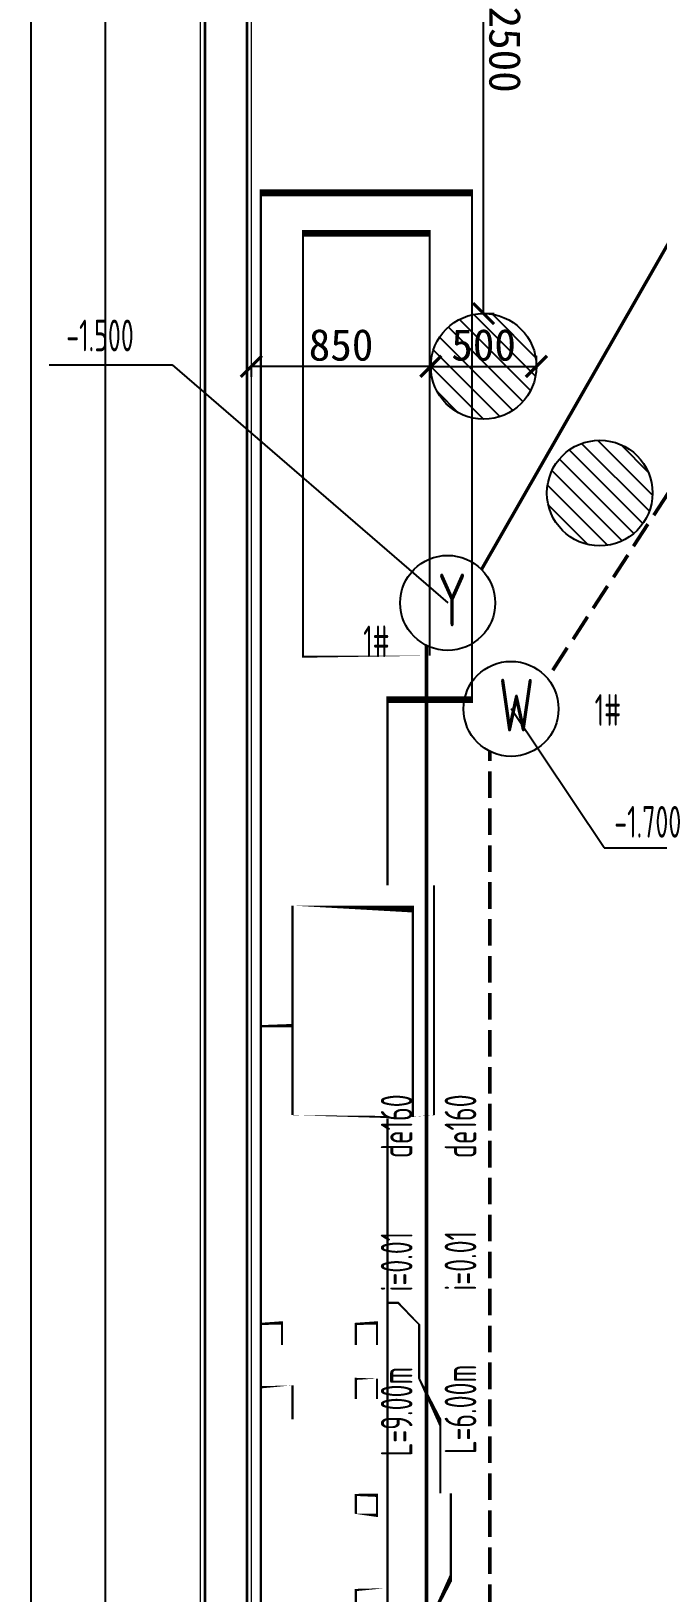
# Model space of a CAD drawing. Header units: inches. Extents: x 143994 to 247866, y 243815 to 272761.
# Drawn here: x 212766 to 215733, y 257098 to 264493 of the extents above; entities that cross this region are included whole.
import ezdxf

# ---------------------------------------------------------------- set-up
doc = ezdxf.new("R2010")
doc.units = ezdxf.units.IN
doc.header["$LTSCALE"] = 1000
doc.header["$MEASUREMENT"] = 0
doc.linetypes.add('DASH', pattern=[0.35, 0.25, -0.1])
doc.layers.get('DEFPOINTS').update_dxf_attribs({"color": 62})
for name, color, linetype in [('00污水标注', 130, 'Continuous'), ('00雨水标注', 3, 'Continuous'), ('体量', 2, 'Continuous')]:
    doc.layers.add(name, color=color, linetype=linetype)
for name, color, linetype, lineweight in [('00污水管', 120, 'DASH', 50), ('00雨水管', 60, 'Continuous', 50), ('A-M-Paint-Sill', 173, 'Continuous', 9), ('A-Wall', 254, 'Continuous', 35)]:
    doc.layers.add(name, color=color, linetype=linetype, lineweight=lineweight)
doc.styles.add('ECADI', font='hzs.shx', dxfattribs={"width": 0.7, "bigfont": 'hztxt.shx'})
doc.styles.add('HS2', font='')
doc.styles.get("Standard").update_dxf_attribs({"font": 'arial.ttf'})
doc.styles.get('HS2').set_extended_font_data('SimHei')
doc.linetypes.add('Y_WATER_SUPPLY', pattern='A,3,-0.2,["Y",Standard,S=0.2,R=0,X=-0.1,Y=-0.05],-0.2', length=3.4)
doc.dimstyles.new('HS-DIM50', dxfattribs={"dimscale": 5, "dimtxt": 30, "dimasz": 15, "dimexe": 10, "dimexo": 0, "dimgap": 5, "dimtad": 1, "dimdec": 1, "dimdsep": 46, "dimtxsty": 'HS2', "dimblk": 'ARCHTICK', "dimcen": 10, "dimclrd": 256, "dimclre": 256, "dimclrt": 7, "dimadec": 0, "dimazin": 0, "dimtfac": 1, "dimtdec": 1, "dimtofl": 0, "dimtmove": 2, "dimatfit": 3, "dimldrblk": 'ARCHTICK', "dimfxl": 1, "dimtolj": 1, "dimtzin": 0, "dimarcsym": 0})

# ---------------------------------------------------------------- blocks, each defined once
blk = doc.blocks.new('雨水井')
at = {"layer": '00雨水标注'}
blk.add_circle((632398.2694969377, -242034.2334909919), 225, dxfattribs=at)
at = {"layer": '00雨水标注', "style": 'ECADI', "width": 0.7}
blk.add_text('Y', height=250, dxfattribs=at).set_placement((632351.650848222, -242145.0321866388))
blk = doc.blocks.new('_ARCHTICK')
at = {"color": 0, "linetype": 'ByBlock', "const_width": 0.15}
blk.add_lwpolyline([(-0.5, -0.5), (0.5, 0.5)], dxfattribs=at)
blk = doc.blocks.new('*D561')
at = {"layer": 'DEFPOINTS', "color": 0, "transparency": 16777216}
for p in [(213808.1996383366, 262906.1044083887), (213808.1996383366, 262906.1044076995), (214658.1996422864, 262906.1044076981)]:
    blk.add_point(p, dxfattribs=at)
at = {"layer": '体量', "color": 6, "lineweight": -2, "transparency": 16777216}
for p, q in [((214658.1996422863, 262906.1044076979), (214658.1996422864, 262956.1044076981)), ((213808.1996383365, 262906.1044083885), (213808.1996383365, 262856.1044076994)), ((214658.1996422863, 262906.1044076981), (213808.1996383365, 262906.1044076994))]:
    blk.add_line(p, q, dxfattribs=at)
at = {"layer": '体量', "color": 6, "lineweight": -2, "transparency": 16777216, "xscale": 100, "yscale": 100, "zscale": 100}
for p, rotation in [((213808.1996383365, 262906.1044076994), 179.9999999999164), ((214658.1996422863, 262906.1044076981), 359.9999999999164)]:
    blk.add_blockref('_ARCHTICK', p, dxfattribs=dict(at, rotation=rotation))
at = {"layer": '体量', "color": 6, "transparency": 16777216, "insert": (214233.1996403116, 263006.947104328), "char_height": 150, "attachment_point": 5, "style": 'HS2'}
blk.add_mtext('\\A1;850', dxfattribs=at)
blk = doc.blocks.new('*D562')
at = {"layer": 'DEFPOINTS', "color": 0, "transparency": 16777216}
for p in [(214908.1996422903, 265656.1044076976), (214908.1996422907, 265656.1044076976), (214908.1996422867, 263156.1044076975)]:
    blk.add_point(p, dxfattribs=at)
at = {"layer": '体量', "color": 6, "lineweight": -2, "transparency": 16777216}
for p, q in [((214908.1996422903, 265656.1044076976), (214958.1996422907, 265656.1044076975)), ((214908.199642287, 263156.1044076975), (214908.1996422907, 265656.1044076976)), ((214908.1996422867, 263156.1044076975), (214958.199642287, 263156.1044076975))]:
    blk.add_line(p, q, dxfattribs=at)
at = {"layer": '体量', "color": 6, "lineweight": -2, "transparency": 16777216, "xscale": 100, "yscale": 100, "zscale": 100}
for p, rotation in [((214908.1996422907, 265656.1044076976), 89.9999999999164), ((214908.199642287, 263156.1044076975), 269.9999999999164)]:
    blk.add_blockref('_ARCHTICK', p, dxfattribs=dict(at, rotation=rotation))
at = {"layer": '体量', "color": 6, "transparency": 16777216, "insert": (215009.042338918, 264406.1044076973), "char_height": 150, "attachment_point": 5, "rotation": 269.9999999999164, "style": 'HS2'}
blk.add_mtext('\\A1;2500', dxfattribs=at)
blk = doc.blocks.new('*D563')
at = {"layer": 'DEFPOINTS', "color": 0, "transparency": 16777216}
for p in [(214658.1996422866, 262920.1473469549), (215158.1996422864, 262906.1044076974), (215158.1996422864, 262906.1044076977)]:
    blk.add_point(p, dxfattribs=at)
at = {"layer": '体量', "color": 6, "lineweight": -2, "transparency": 16777216}
for p, q in [((214658.1996422865, 262920.1473469547), (214658.1996422865, 262856.1044076983)), ((215158.1996422863, 262906.1044076972), (215158.1996422864, 262956.1044076976)), ((214658.1996422865, 262906.1044076983), (215158.1996422863, 262906.1044076976))]:
    blk.add_line(p, q, dxfattribs=at)
at = {"layer": '体量', "color": 6, "lineweight": -2, "transparency": 16777216, "xscale": 100, "yscale": 100, "zscale": 100}
for p, rotation in [((214658.1996422865, 262906.1044076983), 179.9999999999164), ((215158.1996422863, 262906.1044076976), 359.9999999999164)]:
    blk.add_blockref('_ARCHTICK', p, dxfattribs=dict(at, rotation=rotation))
at = {"layer": '体量', "color": 6, "transparency": 16777216, "insert": (214908.1996422866, 263006.9471043271), "char_height": 150, "attachment_point": 5, "style": 'HS2'}
blk.add_mtext('\\A1;500', dxfattribs=at)
blk = doc.blocks.new('jianzhulunkuo')
at = {"layer": '体量', "const_width": 10}
for points in [[(15563.68221227988, -87821.25141596503), (7083.682212279877, -87821.25141596502), (7083.682212279877, -86821.25141596502), (9483.682212279877, -86821.25141596506), (9483.682212279906, -87221.25141596506), (10373.68221227988, -87221.25141596505), (10373.68221227991, -87001.2514160135), (11463.68234446214, -87001.2514160135), (11463.68234446214, -87221.20542793807), (12343.68221227993, -87221.20542793807), (12343.68221227988, -87171.2514160596), (12453.68221227988, -87071.25141596503), (12703.68221227988, -87071.25141596505), (12903.68221227988, -86971.25141596505), (13253.68221227988, -86971.25141596503), (13253.68221227991, -86921.25141596503), (13653.68221227991, -86921.25141596503), (13853.68221227988, -87021.25141596503)], [(12343.68221227996, -87221.20542793807), (13853.68221227991, -87221.25141596503), (13853.68221231154, -87021.25141598086)]]:
    blk.add_lwpolyline(points, dxfattribs=at)
at = {"layer": '体量', "linetype": 'DASH', "ltscale": 0.5, "const_width": 10}
blk.add_lwpolyline([(9283.682212280022, -87621.25141596502), (7283.682212279993, -87621.25141596502), (7283.682212279993, -87021.25141596502), (9283.682212279993, -87021.25141596502)], close=True, dxfattribs=at)
blk.add_lwpolyline([(11463.6823444622, -87221.20542793807), (11463.68234446226, -87671.251415965), (10474.10712093621, -87671.25141596535), (10473.55328625647, -87101.2514160135), (11463.68234446214, -87101.2514160135)], dxfattribs=at)
at = {"layer": '体量', "const_width": 10}
for points in [[(13703.68234463033, -87371.25141596503), (13853.68221227991, -87371.25141596503), (13853.68221227991, -87221.25141596503), (13703.68234463033, -87221.25141596503)], [(12443.68234473432, -87371.25141596503), (12543.68234473432, -87371.25141596503), (12543.68234473432, -87271.25141596503), (12443.68234473432, -87271.25141596503)], [(12703.6823446303, -87371.25141596503), (12803.6823446303, -87371.25141596503), (12803.6823446303, -87271.25141596503), (12703.6823446303, -87271.25141596503)], [(13253.6823446303, -87371.25141596503), (13353.6823446303, -87371.25141596503), (13353.6823446303, -87271.25141596502), (13253.6823446303, -87271.25141596502)], [(11033.68221228005, -87821.25141596493), (11183.68221227999, -87821.25141596493), (11183.68221227999, -87671.251415965), (11033.68221228005, -87671.251415965)], [(12743.68221228005, -87821.25141596502), (12893.68221227999, -87821.25141596502), (12893.68221227999, -87671.25141596503), (12743.68221228005, -87671.25141596503)], [(12443.68234473441, -87821.25141596502), (12543.68234473438, -87821.25141596502), (12543.68234473438, -87721.25141596503), (12443.68234473441, -87721.25141596503)]]:
    blk.add_lwpolyline(points, close=True, dxfattribs=at)

msp = doc.modelspace()

# ---------------------------------------------------------------- hatches: boundary and pattern name
at = {"layer": '体量'}
h = msp.add_hatch(dxfattribs=at)
h.set_pattern_fill('ANSI31', color=6, scale=40)
h.set_pattern_definition([(314.9999999999164, (212766.0333116413, 270814.7832090551), (44.9012806054113, 44.90128060528023), [])])
edge = h.paths.add_edge_path()
edge.add_arc((214908.1996422862, 262906.1044076975), 250, 0, 360)
h = msp.add_hatch(dxfattribs=at)
h.set_pattern_fill('ANSI31', color=6, scale=40)
h.set_pattern_definition([(314.9999999999164, (212996.0333539102, 277489.7830415792), (44.9012806054113, 44.90128060528023), [])])
edge = h.paths.add_edge_path()
edge.add_arc((215458.1996415553, 262306.1044076968), 250, 0, 360)

# ---------------------------------------------------------------- linework, layer by layer
at = {"layer": '00污水标注'}
for q in [(215038.1996433525, 261283.9841952504), (215979.5780926524, 260625.1209639554)]:
    msp.add_line((215478.6548110549, 260625.1209639554), q, dxfattribs=at)
msp.add_circle((215038.1996433524, 261283.9841952504), 225, dxfattribs=at)
at = {"layer": '00污水管', "ltscale": 0.5}
for p, q in [((218455.4616620698, 266412.038653357), (215210.5325929659, 261428.6436383487)), ((214938.1996434028, 255087.6608447784), (214938.1996434029, 261082.4277515179))]:
    msp.add_line(p, q, dxfattribs=at)
at = {"layer": '00雨水标注'}
for p, q in [((212850.6118176058, 262914.0762333825), (213432.7813689653, 262914.0762333825)), ((213432.7813689653, 262914.0762333825), (214738.1996433525, 261785.7902377537))]:
    msp.add_line(p, q, dxfattribs=at)
at = {"layer": '00雨水管', "linetype": 'Y_WATER_SUPPLY', "ltscale": 0.5}
for p, q in [((214898.1179826553, 261944.0657088621), (217454.7237875371, 266412.3420697238)), ((214638.1996434026, 253506.1042010144), (214638.1996434028, 261584.2337940212))]:
    msp.add_line(p, q, dxfattribs=at)
at = {"layer": 'A-M-Paint-Sill'}
msp.add_lwpolyline([(213808.1996302072, 252901.1045751748), (213808.1996266989, 248596.1059903594), (218348.1996215254, 248596.1059863539), (218348.1996218872, 248596.1059863539), (218588.199621887, 248596.1059861946), (218588.1996213803, 248356.105986209), (213568.199632101, 248356.1059905042), (213568.1996428692, 268296.1044015139), (213808.1996427158, 268296.1044013719), (213808.1996303697, 253101.1045751748)], dxfattribs=at)
at = {"layer": 'A-Wall'}
msp.add_lwpolyline([(213588.1996321082, 253201.1044032601), (213788.199632108, 253201.1044020513), (213788.1996427023, 268276.1044013663), (213588.1996428536, 268276.1044014991)], close=True, dxfattribs=at)
at = {"layer": 'DEFPOINTS', "linetype": 'ByBlock'}
for points in [[(212766.0333116413, 270814.7832090551), (247866.0333116414, 270814.7832090551), (247866.0333116414, 243814.7832090551), (212766.0333116413, 243814.7832090551)], [(213116.0333116413, 244814.7832090551), (247516.0333116414, 244814.7832090551), (247516.0333116414, 270414.7832090551), (213116.0333116413, 270414.7832090551)]]:
    msp.add_lwpolyline(points, close=True, dxfattribs=at)
at = {"layer": '体量', "color": 6}
for centre, radius in [((214908.1996422862, 262906.1044076975), 250), ((215458.1996415553, 262306.1044076968), 250.0000000000291)]:
    msp.add_circle(centre, radius, dxfattribs=at)

# ---------------------------------------------------------------- block references
at = {"layer": '00雨水标注'}
msp.add_blockref('雨水井', (-417660.0698535853, 503820.0237287455), dxfattribs=at)
at = {"layer": '体量', "rotation": 269.9999999999163}
msp.add_blockref('jianzhulunkuo', (301674.451054982, 270814.7832531763), dxfattribs=at)

# ---------------------------------------------------------------- texts
at = {"layer": '00污水标注', "style": 'ECADI', "width": 0.7}
for s, height, p in [('1#', 150, (214337.9831192195, 261528.4616225132)), ('W', 250, (214980.4727928888, 261176.8347966071)), ('1#', 150, (215434.1178179001, 261203.4197290203)), ('-1.700', 150, (215526.9637175398, 260674.0216634247))]:
    msp.add_text(s, height=height, dxfattribs=at).set_placement(p)
for s, p in [('de160', (214873.7940203452, 259156.1990829167)), ('i=0.01', (214873.7940203452, 258528.3351756939)), ('L=6.00m', (214873.7940203452, 257754.7973213958))]:
    msp.add_text(s, height=150, rotation=90.00000042688683, dxfattribs=at).set_placement(p)
at = {"layer": '00雨水标注', "style": 'ECADI', "width": 0.7}
msp.add_text('-1.500', height=150, dxfattribs=at).set_placement((212931.8536591553, 262977.3549805167))
for s, p in [('de160', (214571.4733635134, 259156.6746697428)), ('i=0.01', (214571.4733635134, 258524.3075272869)), ('L=9.00m', (214571.4733635134, 257744.0417573166))]:
    msp.add_text(s, height=150, rotation=90.00000042688683, dxfattribs=at).set_placement(p)

# ---------------------------------------------------------------- dimensions: what is measured, and where the dimension line sits
at = {"layer": '体量'}
dim = msp.add_linear_dim(base=(214908.1996422907, 265656.1044076976), p1=(214908.1996422865, 263156.1044076974), p2=(214908.1996422902, 265656.1044076975), angle=269.9999999999164, dimstyle='HS-DIM50', override={"dimasz": 20, "dimblk1": 'ARCHTICK', "dimblk2": 'ARCHTICK', "dimsah": 1, "dimclrd": 6, "dimclre": 6, "dimclrt": 6, "dimfxl": 20, "dimfxlon": 1}, dxfattribs=at)
dim.commit()
dim.dimension.update_dxf_attribs({"geometry": '*D562', "text_midpoint": (215009.0423389181, 264406.1044076974)})
for base, p1, p2, picture, middle in [((213808.1996383366, 262906.1044076995), (214658.1996422862, 262906.1044076979), (213808.1996383363, 262906.1044083885), '*D561', (214233.1996403117, 263006.947104328)), ((215158.1996422864, 262906.1044076977), (214658.1996422864, 262920.1473469547), (215158.1996422862, 262906.1044076972), '*D563', (214908.1996422867, 263006.9471043272))]:
    dim = msp.add_linear_dim(base=base, p1=p1, p2=p2, dimstyle='HS-DIM50', override={"dimasz": 20, "dimblk1": 'ARCHTICK', "dimblk2": 'ARCHTICK', "dimsah": 1, "dimclrd": 6, "dimclre": 6, "dimclrt": 6, "dimfxl": 20, "dimfxlon": 1}, dxfattribs=at)
    dim.commit()
    dim.dimension.update_dxf_attribs({"geometry": picture, "text_midpoint": middle})

doc.saveas('drawing.dxf')
